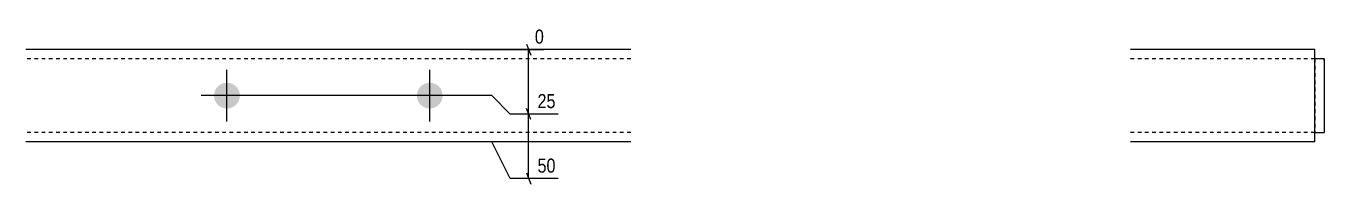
# Model space of a CAD drawing. Header units: millimetres. Extents: x 5 to 28334, y 5 to 939.
# Drawn here: x 16297 to 17001, y 5 to 91 of the extents above; entities that cross this region are included whole.
import ezdxf

# ---------------------------------------------------------------- set-up
doc = ezdxf.new("R2010")
doc.units = ezdxf.units.MM
doc.linetypes.add('DXK_LINE_DOT2', pattern=[3.9198, 1.9599, -1.9599])
doc.layers.add('MÅLSÆTNING', color=7, linetype='Continuous')
doc.layers.add('STÅL', color=7, linetype='Continuous')
doc.styles.add('Arial Narrow', font='ARIALN.TTF', dxfattribs={"height": 0.2})

msp = doc.modelspace()

# ---------------------------------------------------------------- hatches: boundary and pattern name
at = {"layer": 'STÅL', "linetype": 'Continuous'}
for points in [[(16405.78, 45.8, -1), (16405.78, 59.8, -1)], [(16515.78, 45.8, -1), (16515.78, 59.8, -1)]]:
    msp.add_hatch(color=96, dxfattribs=at).paths.add_polyline_path(points)

# ---------------------------------------------------------------- linework, layer by layer
at = {"layer": 'MÅLSÆTNING', "color": 7, "linetype": 'Continuous'}
for p, q in [((16537.67, 77.8), (16577.65, 77.8)), ((16568.18, 80.8), (16570.58, 74.8)), ((16549.38, 52.8), (16407.78, 52.8)), ((16549.38, 52.8), (16407.78, 52.8)), ((16559.38, 42.8), (16549.38, 52.8)), ((16559.38, 42.8), (16549.38, 52.8)), ((16585.44, 42.8), (16559.38, 42.8)), ((16570.58, 39.8), (16568.18, 45.8)), ((16569.38, 7.8), (16569.38, 42.8)), ((16549.38, 27.8), (16537.67, 27.8)), ((16559.38, 7.8), (16549.38, 27.8)), ((16585.44, 7.8), (16559.38, 7.8)), ((16568.18, 10.8), (16570.58, 4.8))]:
    msp.add_line(p, q, dxfattribs=at)
at = {"layer": 'STÅL', "color": 2, "linetype": 'Continuous'}
for p, q in [((16624.78, 77.8), (16296.78, 77.8)), ((16995.79, 77.8), (16895.79, 77.8)), ((16995.79, 27.8), (16995.79, 77.8)), ((17000.79, 72.8), (16995.79, 72.8)), ((17000.79, 72.8), (17000.79, 72.56)), ((17000.79, 72.56), (17000.79, 71.85)), ((17000.79, 71.85), (17000.79, 32.8)), ((16995.79, 32.8), (17000.79, 32.8)), ((16624.78, 27.8), (16296.78, 27.8)), ((16995.79, 27.8), (16895.79, 27.8))]:
    msp.add_line(p, q, dxfattribs=at)
at = {"layer": 'STÅL', "color": 7, "linetype": 'DXK_LINE_DOT2'}
for p, q in [((16624.78, 72.8), (16296.78, 72.8)), ((16995.79, 72.8), (16895.79, 72.8)), ((16995.79, 72.8), (16995.79, 32.8)), ((17000.79, 72.56), (17000.79, 72.8)), ((17000.79, 71.85), (17000.79, 72.56)), ((16624.78, 32.8), (16296.78, 32.8)), ((16995.79, 32.8), (16895.79, 32.8))]:
    msp.add_line(p, q, dxfattribs=at)
at = {"layer": 'STÅL', "color": 96, "linetype": 'Continuous'}
for p, q in [((16405.78, 38.8), (16405.78, 66.8)), ((16515.78, 38.8), (16515.78, 66.8)), ((16419.78, 52.8), (16391.78, 52.8)), ((16529.78, 52.8), (16501.78, 52.8))]:
    msp.add_line(p, q, dxfattribs=at)

# ---------------------------------------------------------------- next in the draw order: wipeouts: each hides what was drawn before it
at = {"color": 0, "linetype": 'Continuous'}
for points in [[(16585.58, 44.4), (16585.58, 55.6), (16572.63, 55.6), (16572.63, 44.4)], [(16585.58, 9.4), (16585.58, 20.6), (16572.63, 20.6), (16572.63, 9.4)]]:
    msp.add_wipeout(points, dxfattribs=at).dxf.layer = 'MÅLSÆTNING'

# ---------------------------------------------------------------- next in the draw order: linework, layer by layer
at = {"layer": 'MÅLSÆTNING', "color": 7, "linetype": 'Continuous'}
for p, q in [((16569.38, 42.8), (16569.38, 77.8)), ((16585.44, 42.8), (16559.38, 42.8)), ((16570.58, 39.8), (16568.18, 45.8))]:
    msp.add_line(p, q, dxfattribs=at)

# ---------------------------------------------------------------- next in the draw order: texts
at = {"layer": 'MÅLSÆTNING', "color": 3, "linetype": 'Continuous', "style": 'Arial Narrow'}
for s, p in [('25', (16574.23, 46)), ('50', (16574.23, 11))]:
    msp.add_text(s, height=7.635, dxfattribs=at).set_placement(p)

# ---------------------------------------------------------------- next in the draw order: wipeouts: each hides what was drawn before it
at = {"color": 0, "linetype": 'Continuous'}
msp.add_wipeout([(16579.25, 79.4), (16579.25, 90.6), (16571.18, 90.6), (16571.18, 79.4)], dxfattribs=at).dxf.layer = 'MÅLSÆTNING'

# ---------------------------------------------------------------- next in the draw order: texts
at = {"layer": 'MÅLSÆTNING', "color": 3, "linetype": 'Continuous', "style": 'Arial Narrow'}
msp.add_text('0', height=7.64, dxfattribs=at).set_placement((16572.78, 81))

doc.saveas('drawing.dxf')
